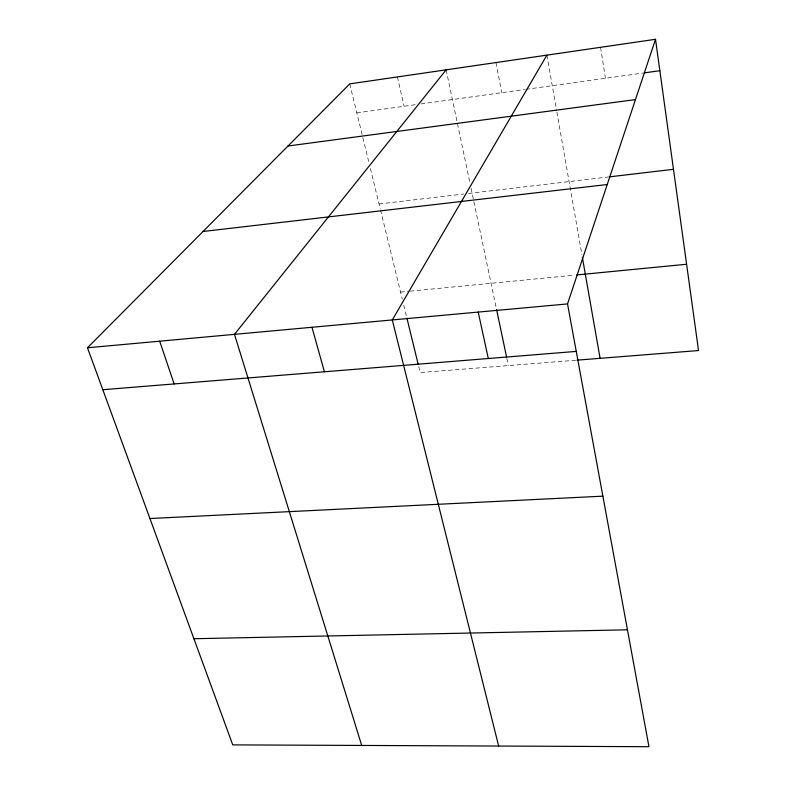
<?xml version="1.0" encoding="UTF-8"?>
<svg xmlns="http://www.w3.org/2000/svg" width="786" height="786" viewBox="0 0 786 786"><rect width="100%" height="100%" fill="white"/><g stroke="black" fill="none" stroke-linecap="round" stroke-linejoin="round"><path stroke-width="0.59" stroke-dasharray="3.93 2.95" d="M356.805 112.85L416.177 104.587M421.001 103.919L524.616 89.516M525.814 89.349L642.928 73.069M379.049 203.977L463.632 194.014M468.456 193.454L608.698 176.929M400.555 292.107L409.034 291.282M410.243 291.164L574.33 275.179M575.706 360.253L420.186 372.544L418.457 365.441M349.741 83.886L362.582 136.518M362.867 137.697L368.939 162.555M370.383 168.469L380.208 208.742M380.503 209.931L402.285 299.201M403.729 305.115L406.617 316.945M397.421 76.94L404.092 106.267M446.153 69.826L470.057 183.433M471.06 188.227L496.33 308.328M506.862 358.416L508.365 365.569M495.966 62.566L501.782 92.689M546.899 55.138L556.675 110.855M556.881 112.054L581.945 254.88M600.573 47.307L605.436 78.276"/><path stroke-width="1.18" d="M567.531 303.927L655.514 39.3L349.741 83.886L87.472 347.785L232.754 744.882L648.951 746.7L567.531 303.927L87.472 347.785M546.899 55.138L392.293 319.941L498.658 746.042M446.153 69.826L234.474 334.355L361.707 745.442M644.137 72.902L659.857 70.711M288 146.009L635.471 99.586M609.897 176.791L673.484 169.304M203.053 231.487L607.224 184.523M576.767 274.943L686.6 264.243M102.809 389.709L576.256 351.401M576.934 360.155L698.528 350.546L655.514 39.3M149.939 518.524L602.872 496.163M193.916 638.723L627.454 629.812M159.696 341.183L174.148 383.941M311.963 327.281L324.421 371.778M406.912 318.134L418.172 364.262M478.222 312.091L488.303 358.514M496.575 309.527L506.606 357.227M582.357 257.287L600.091 358.328"/></g></svg>
